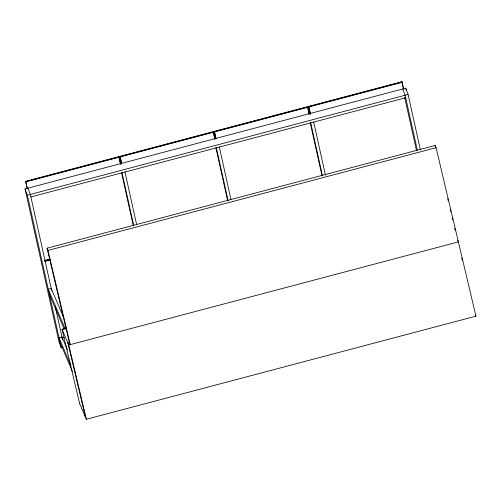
<?xml version="1.0" encoding="UTF-8"?>
<svg xmlns="http://www.w3.org/2000/svg" width="501" height="501" viewBox="0 0 501 501"><rect width="100%" height="100%" fill="white"/><g stroke="black" fill="none" stroke-linecap="round" stroke-linejoin="round"><path stroke-width="0.75" d="M25.632 181.324L118.869 156.644L119.075 157.201L25.839 181.882L25.632 181.324L27.323 188.94M121.499 163.207L119.977 156.35L213.213 131.675L214.942 139.09M215.956 138.545L214.322 131.381L307.558 106.7L309.286 114.115M308.666 106.406L401.902 81.732L402.109 82.289L308.873 106.963L308.666 106.406L310.451 114.278M118.981 156.957L25.72 181.569L27.361 188.739M213.326 131.982L120.065 156.6L121.705 163.764M214.415 131.625L307.67 107.014M308.76 106.657L402.021 82.039M213.42 132.233L120.184 156.907L119.977 156.35M214.322 131.381L214.528 131.938L307.764 107.258M62.738 347.469L61.254 347.863L58.93 341.576L25.05 188.927L405.766 88.163L408.09 94.445L420.289 149.398M25.05 188.927L27.38 195.215L408.09 94.445M30.893 196.943L405.691 97.745M47.019 248.202L47.971 250.425L70.265 344.619L69.313 342.402L47.019 248.202L435.131 145.478L436.083 147.695L475.95 316.15L86.354 419.268L79.634 403.581M47.971 250.425L436.083 147.695M44.814 260.414L49.348 259.28M44.858 260.796L50.188 259.33M44.952 261.04L50.213 259.65M44.977 261.102L49.486 259.906M45.065 261.353L50.332 259.956M79.69 403.718L62.055 329.326L66.495 328.149M62.118 329.464L66.558 328.287M72.357 371.379L60.158 342.916L59.018 337.799L61.98 337.016L67.503 349.911M62.086 338.075L64.353 337.474M69.345 342.39L67.829 342.79L85.402 417.045M62.055 329.326L68.781 345.014L458.377 241.895L457.663 240.23M475.236 314.484L475.95 316.15M63.759 317.766L51.215 288.495L48.253 289.277L65.393 329.257M49.386 294.388L64.278 329.132M59.018 337.799L70.992 365.73M402.804 88.946L405.134 95.228L417.327 150.181M28.012 188.144L30.336 194.432L51.697 290.68M435.131 145.478L435.494 146.993M447.719 198.653L448.257 200.932M450.236 209.286L450.775 211.566M452.209 217.647L452.747 219.92M454.726 228.281L455.265 230.56M461.728 257.858L462.266 260.132M68.781 345.014L86.354 419.268M61.98 337.016L62.468 339.208M405.766 88.163L406.273 90.449M401.996 81.976L403.631 89.147M401.902 81.732L403.424 88.589M404.67 97.338L416.525 150.763M313.632 121.881L325.45 175.15M308.873 106.963L310.395 113.821M307.558 106.7L309.249 114.322M310.67 122.67L322.494 175.932M310.182 122.57L322.005 175.832M219.288 146.856L230.936 199.36M214.528 131.938L216.05 138.796M213.213 131.675L214.904 139.291M216.326 147.638L228.149 200.901M215.837 147.538L227.661 200.801M124.937 171.824L136.591 224.329M118.956 156.894L120.597 164.059M118.869 156.644L120.559 164.265M121.981 172.607L133.798 225.876M121.492 172.513L133.31 225.776M55.235 306.625L62.525 339.446M27.38 195.215L61.254 347.863"/></g></svg>
